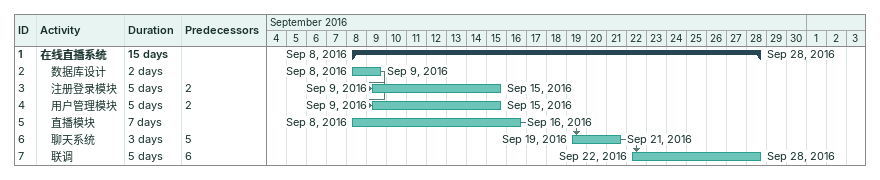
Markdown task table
| ID | Level | Task | Duration | Start | Finish | Predecessors |
|---|---|---|---|---|---|---|
| 1 | 1 | **在线直播系统** | 15d | 2016-09-08 | 2016-09-28 |  |
| 2 | 2 | 数据库设计 | 2d | 2016-09-08 | 2016-09-09 |  |
| 3 | 2 | 注册登录模块 | 5d | 2016-09-09 | 2016-09-15 | 2 |
| 4 | 2 | 用户管理模块 | 5d | 2016-09-09 | 2016-09-15 | 2 |
| 5 | 2 | 直播模块 | 7d | 2016-09-08 | 2016-09-16 |  |
| 6 | 2 | 聊天系统 | 3d | 2016-09-19 | 2016-09-21 | 5 |
| 7 | 2 | 联调 | 5d | 2016-09-22 | 2016-09-28 | 6 |
